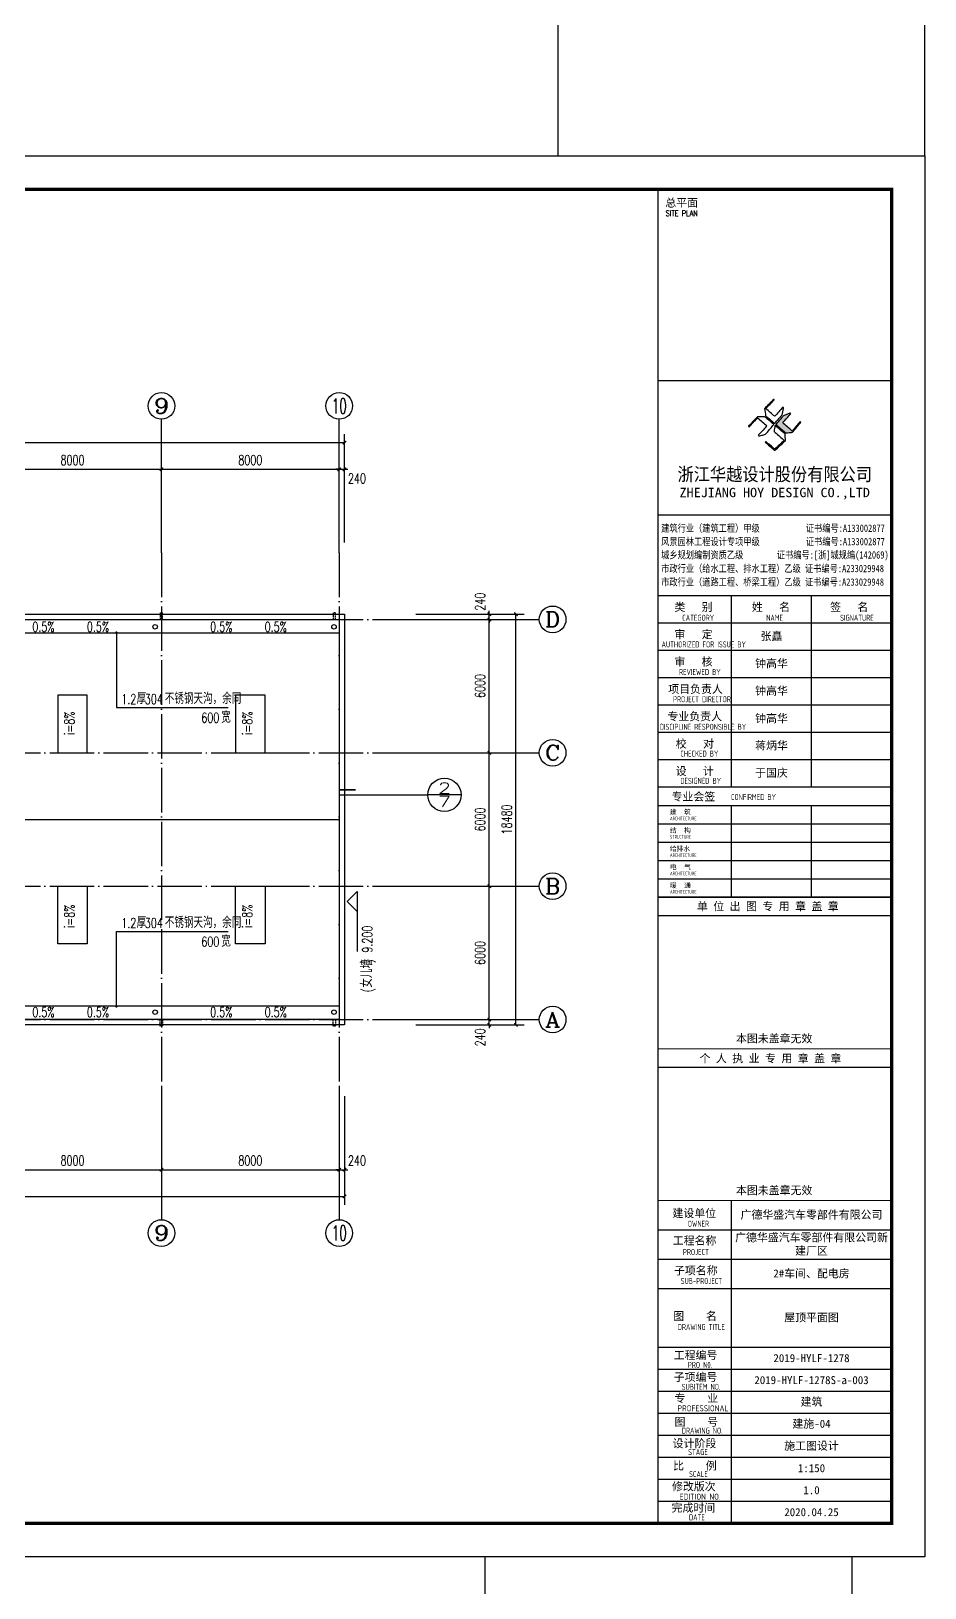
# Model space of a CAD drawing. Header units: millimetres. Extents: x 4279522 to 4437387, y 18981343 to 19528009.
# Drawn here: x 4397180 to 4437387, y 19183084 to 19253098 of the extents above; entities that cross this region are included whole.
import ezdxf
from ezdxf.enums import TextEntityAlignment as Align

# ---------------------------------------------------------------- set-up
doc = ezdxf.new("R2010")
doc.units = ezdxf.units.MM
doc.header["$LTSCALE"] = 1000
doc.header["$MEASUREMENT"] = 0
doc.linetypes.add('DASH', pattern=[0.35, 0.25, -0.1])
doc.linetypes.add('DOTE', pattern=[2.42, 2, -0.2, 0.02, -0.2])
doc.layers.get('Defpoints').update_dxf_attribs({"color": 1})
for name, color, linetype in [('AXIS_TEXT', 7, 'Continuous'), ('AXIS_外部', 171, 'Continuous'), ('DIM_IDEN', 171, 'Continuous'), ('DIM_LEAD', 145, 'Continuous'), ('DIM_SYMB', 165, 'Continuous'), ('DOTE', 250, 'DOTE'), ('GROUND', 150, 'Continuous'), ('PUB_DIM', 161, 'Continuous'), ('PUB_TEXT', 7, 'Continuous'), ('PUB_TITLE', 4, 'Continuous'), ('ROOF', 4, 'Continuous'), ('TK', 4, 'Continuous'), ('立面线', 7, 'Continuous')]:
    doc.layers.add(name, color=color, linetype=linetype)
doc.styles.add('-宋体', font='', dxfattribs={"width": 0.8})
doc.styles.add('_TCH_AXIS', font='COMPLEX', dxfattribs={"bigfont": 'GBCBIG'})
doc.styles.add('_TCH_DIM', font='SIMPLEX', dxfattribs={"bigfont": 'GBCBIG'})
doc.styles.add('_TCH_DIM_T3', font='SIMPLEX', dxfattribs={"width": 0.705882, "bigfont": 'GBCBIG'})
doc.styles.add('_TCH_LABEL', font='COMPLEX', dxfattribs={"bigfont": 'GBCBIG'})
doc.styles.add('COMPLEX', font='COMPLEX')
doc.styles.add('HT', font='simhei.ttf', dxfattribs={"width": 0.7})
doc.styles.add('ROMANS', font='romans', dxfattribs={"width": 0.65, "height": 231.275})
doc.styles.add('TSSD_REIN', font='tssdeng.shx', dxfattribs={"width": 0.7, "bigfont": 'tssdchn.shx'})
doc.styles.add('图签宋体', font='', dxfattribs={"height": 300})
doc.styles.add('图签黑体', font='simhei.ttf', dxfattribs={"height": 550})
doc.styles.get('-宋体').set_extended_font_data('SimSun')
doc.styles.get('图签宋体').set_extended_font_data('NSimSun')
doc.dimstyles.new('_TCH_ARCH&&150', dxfattribs={"dimtxt": 446.25, "dimasz": 150, "dimexe": 375, "dimexo": 450, "dimgap": 189.375, "dimtad": 1, "dimdec": 0, "dimzin": 0, "dimdsep": 46, "dimtxsty": '_TCH_DIM_T3', "dimblk": 'ARCHTICK', "dimcen": 0.09, "dimclrt": 7, "dimazin": 2, "dimtfac": 1, "dimtdec": 0, "dimtix": 1, "dimtmove": 2, "dimatfit": 3, "dimfxl": 0, "dimtolj": 1, "dimtzin": 0, "dimarcsym": 0})

# ---------------------------------------------------------------- blocks, each defined once
blk = doc.blocks.new('A$C053D6479')
at = {"layer": 'PUB_TITLE'}
h = blk.add_hatch(color=256, dxfattribs=at)
h.dxf.hatch_style = 1
edge = h.paths.add_edge_path()
edge.add_spline(control_points=[(1026, 827), (1105, 920), (1188, 1008), (1266, 1102)], knot_values=[13, 13, 13, 13, 14, 14, 14, 14], degree=3, periodic=0)
edge.add_spline(control_points=[(1266, 1102), (1258, 1111), (1249, 1119), (1239, 1116)], knot_values=[12, 12, 12, 12, 13, 13, 13, 13], degree=3, periodic=0)
edge.add_spline(control_points=[(1239, 1116), (1210, 1107), (1179, 1092), (1144, 1077)], knot_values=[11, 11, 11, 11, 12, 12, 12, 12], degree=3, periodic=0)
edge.add_spline(control_points=[(1144, 1077), (1109, 1063), (1069, 1053), (1047, 1038)], knot_values=[10, 10, 10, 10, 11, 11, 11, 11], degree=3, periodic=0)
edge.add_spline(control_points=[(1047, 1038), (1028, 1026), (1007, 992), (991, 972)], knot_values=[9, 9, 9, 9, 10, 10, 10, 10], degree=3, periodic=0)
edge.add_spline(control_points=[(991, 972), (942, 913), (899, 868), (849, 810)], knot_values=[8, 8, 8, 8, 9, 9, 9, 9], degree=3, periodic=0)
edge.add_spline(control_points=[(849, 810), (842, 801), (822, 776), (822, 775)], knot_values=[7, 7, 7, 7, 8, 8, 8, 8], degree=3, periodic=0)
edge.add_spline(control_points=[(822, 775), (823, 771), (848, 752), (859, 744)], knot_values=[6, 6, 6, 6, 7, 7, 7, 7], degree=3, periodic=0)
edge.add_spline(control_points=[(859, 744), (949, 670), (1035, 592), (1122, 521)], knot_values=[5, 5, 5, 5, 6, 6, 6, 6], degree=3, periodic=0)
edge.add_spline(control_points=[(1122, 521), (1153, 527), (1185, 530), (1217, 533)], knot_values=[4, 4, 4, 4, 5, 5, 5, 5], degree=3, periodic=0)
edge.add_spline(control_points=[(1217, 533), (1246, 535), (1293, 532), (1316, 542)], knot_values=[3, 3, 3, 3, 4, 4, 4, 4], degree=3, periodic=0)
edge.add_spline(control_points=[(1316, 542), (1327, 547), (1338, 565), (1349, 579)], knot_values=[2, 2, 2, 2, 3, 3, 3, 3], degree=3, periodic=0)
edge.add_spline(control_points=[(1349, 579), (1423, 670), (1507, 759), (1572, 848)], knot_values=[1, 1, 1, 1, 2, 2, 2, 2], degree=3, periodic=0)
edge.add_spline(control_points=[(1572, 848), (1564, 852), (1561, 861), (1551, 862)], knot_values=[0, 0, 0, 0, 1, 1, 1, 1], degree=3, periodic=0)
edge.add_spline(control_points=[(1551, 862), (1469, 769), (1393, 671), (1310, 579)], knot_values=[15, 15, 15, 15, 16, 16, 16, 16], degree=3, periodic=0)
edge.add_spline(control_points=[(1310, 579), (1216, 662), (1118, 742), (1026, 827)], knot_values=[14, 14, 14, 14, 15, 15, 15, 15], degree=3, periodic=0)
at = {"layer": 'TK'}
for points, knots in [([(1031, 1298), (1066, 1286), (1054, 1262), (1045, 1224), (1036, 1188), (1031, 1158), (1024, 1121), (1020, 1104), (1017, 1085), (1012, 1071), (1004, 1052), (976, 1026), (956, 1003), (906, 946), (866, 899), (814, 839), (806, 829), (789, 806), (787, 806), (777, 804), (728, 856), (719, 864), (651, 922), (580, 978), (514, 1036), (509, 1106), (488, 1176), (479, 1247), (570, 1343), (663, 1436), (758, 1526), (764, 1523), (768, 1518), (774, 1515), (693, 1422), (599, 1343), (520, 1249), (607, 1171), (698, 1096), (789, 1021), (874, 1109), (950, 1206), (1031, 1298)], [0, 0, 0, 0, 1, 1, 1, 2, 2, 2, 3, 3, 3, 4, 4, 4, 5, 5, 5, 6, 6, 6, 7, 7, 7, 8, 8, 8, 9, 9, 9, 10, 10, 10, 11, 11, 11, 12, 12, 12, 13, 13, 13, 14, 14, 14, 14]), ([(555, 949), (624, 891), (699, 833), (760, 773), (689, 691), (614, 604), (539, 517), (529, 505), (516, 487), (506, 482), (492, 475), (469, 472), (452, 467), (416, 456), (383, 448), (342, 438), (323, 433), (297, 422), (293, 440), (291, 452), (313, 470), (322, 480), (400, 566), (477, 652), (553, 736), (460, 815), (366, 894), (270, 970), (183, 883), (101, 791), (16, 703), (-18, 714), (9, 735), (28, 755), (103, 838), (192, 930), (266, 1005), (319, 1009), (387, 1005), (442, 1007), (456, 1008), (472, 1011), (485, 1007), (507, 1000), (534, 967), (555, 949)], [0, 0, 0, 0, 1, 1, 1, 2, 2, 2, 3, 3, 3, 4, 4, 4, 5, 5, 5, 6, 6, 6, 7, 7, 7, 8, 8, 8, 9, 9, 9, 10, 10, 10, 11, 11, 11, 12, 12, 12, 13, 13, 13, 14, 14, 14, 15, 15, 15, 15]), ([(1551, 862), (1561, 861), (1564, 852), (1572, 848), (1507, 759), (1423, 670), (1349, 579), (1338, 565), (1327, 547), (1316, 542), (1293, 532), (1246, 535), (1217, 533), (1185, 530), (1153, 527), (1122, 521), (1035, 592), (949, 670), (859, 744), (848, 752), (823, 771), (822, 775), (822, 776), (842, 801), (849, 810), (899, 868), (942, 913), (991, 972), (1007, 992), (1028, 1026), (1047, 1038), (1069, 1053), (1109, 1063), (1144, 1077), (1179, 1092), (1210, 1107), (1239, 1116), (1249, 1119), (1258, 1111), (1266, 1102), (1188, 1008), (1105, 920), (1026, 827), (1118, 742), (1216, 662), (1310, 579), (1393, 671), (1469, 769), (1551, 862)], [0, 0, 0, 0, 1, 1, 1, 2, 2, 2, 3, 3, 3, 4, 4, 4, 5, 5, 5, 6, 6, 6, 7, 7, 7, 8, 8, 8, 9, 9, 9, 10, 10, 10, 11, 11, 11, 12, 12, 12, 13, 13, 13, 14, 14, 14, 15, 15, 15, 16, 16, 16, 16]), ([(1097, 490), (1100, 425), (1106, 361), (1107, 294), (1018, 207), (925, 121), (830, 33), (818, 21), (800, 0), (787, 0), (768, -1), (725, 49), (712, 60), (662, 103), (616, 143), (568, 186), (545, 207), (518, 224), (499, 250), (501, 259), (511, 261), (516, 267), (609, 192), (696, 111), (785, 33), (883, 118), (977, 208), (1070, 298), (992, 373), (892, 456), (803, 534), (791, 544), (768, 561), (766, 569), (761, 588), (776, 634), (780, 655), (785, 690), (788, 721), (795, 746), (897, 661), (998, 576), (1097, 490)], [0, 0, 0, 0, 1, 1, 1, 2, 2, 2, 3, 3, 3, 4, 4, 4, 5, 5, 5, 6, 6, 6, 7, 7, 7, 8, 8, 8, 9, 9, 9, 10, 10, 10, 11, 11, 11, 12, 12, 12, 13, 13, 13, 14, 14, 14, 14])]:
    blk.add_open_spline(points, degree=3, knots=knots, dxfattribs=at)
blk = doc.blocks.new('GeYuanFrame_33332780', base_point=(18.76, 4.34))
at = {"layer": 'PUB_TITLE'}
for points in [[(628.76, 235.14), (628.76, 292.54)], [(652.76, 235.14), (652.76, 292.54)], [(628.76, 202.14), (628.76, 229.64)], [(652.76, 202.14), (652.76, 229.64)], [(628.76, 14.34), (628.76, 111.14)]]:
    blk.add_lwpolyline(points, dxfattribs=at)
at = {"layer": 'TK'}
for p, q in [((43.76, 414.34), (676.76, 414.34)), ((606.76, 316.74), (676.76, 316.74)), ((606.76, 284.34), (676.76, 284.34)), ((606.76, 276.14), (676.76, 276.14)), ((606.76, 267.94), (676.76, 267.94)), ((606.76, 259.74), (676.76, 259.74)), ((606.76, 251.54), (676.76, 251.54)), ((606.76, 243.34), (676.76, 243.34)), ((606.76, 235.14), (676.76, 235.14)), ((606.76, 235.14), (676.76, 235.14)), ((606.76, 102.34), (676.76, 102.34)), ((606.76, 93.54), (676.76, 93.54)), ((606.76, 84.74), (628.76, 84.74)), ((606.76, 84.74), (676.76, 84.74)), ((606.76, 67.18), (676.76, 67.18)), ((606.76, 67.14), (676.76, 67.14)), ((606.76, 60.58), (676.76, 60.58)), ((606.76, 53.98), (676.76, 53.98)), ((606.76, 47.38), (676.76, 47.38)), ((606.76, 40.78), (676.76, 40.78)), ((606.76, 34.18), (676.76, 34.18)), ((606.76, 27.58), (676.76, 27.58)), ((606.76, 20.98), (676.76, 20.98)), ((606.76, 14.34), (676.76, 14.34))]:
    blk.add_line(p, q, dxfattribs=at)
for points in [[(18.76, 424.34), (686.76, 424.34), (686.76, 4.34), (18.76, 4.34), (18.76, 424.34)], [(606.76, 292.54), (676.76, 292.54)], [(606.76, 235.14), (676.76, 235.14)], [(606.76, 229.64), (676.76, 229.64)], [(606.76, 224.14), (676.76, 224.14)], [(606.76, 218.64), (676.76, 218.64)], [(606.76, 213.14), (676.76, 213.14)], [(606.76, 207.64), (676.76, 207.64)], [(606.76, 202.14), (676.76, 202.14)], [(606.76, 196.64), (676.76, 196.64)], [(606.76, 151.14), (676.76, 151.14)]]:
    blk.add_lwpolyline(points, dxfattribs=at)
at = {"layer": 'TK', "const_width": 1}
blk.add_lwpolyline([(676.76, 414.34), (43.76, 414.34), (43.76, 14.34), (676.76, 14.34)], close=True, dxfattribs=at)
at = {"layer": 'TK'}
for points, const_width in [([(606.76, 414.34), (606.76, 14.34)], 0.4), ([(606.76, 356.95), (676.76, 356.95)], 0.35), ([(606.76, 292.54), (676.76, 292.54)], 0.35), ([(606.76, 292.54), (676.76, 292.54)], 0.35), ([(606.76, 235.14), (676.76, 235.14)], 0.35), ([(606.76, 202.14), (676.76, 202.14)], 0.35), ([(606.76, 156.64), (676.76, 156.64)], 0.35), ([(606.76, 111.14), (676.76, 111.14)], 0.35), ([(606.76, 67.18), (676.76, 67.18)], 0.35)]:
    blk.add_lwpolyline(points, dxfattribs=dict(at, const_width=const_width))
at = {"layer": 'PUB_TITLE', "xscale": 0.01000000000021828, "yscale": 0.01000000000021828, "zscale": 0.01}
blk.add_blockref('A$C053D6479', (633.86, 336.08), dxfattribs=at)
at = {"layer": 'TK', "style": '图签宋体'}
for s, height, p in [('总平面', 2.4, (608.9, 409.1)), ('类   别', 2.4, (611.65, 287.9)), ('姓   名', 2.4, (634.87, 287.9)), ('签   名', 2.4, (658.35, 287.9)), ('审   定', 2.4, (611.65, 279.7)), ('审   核', 2.4, (611.65, 271.5)), ('项目负责人', 2.4, (609.8, 263.3)), ('专业负责人', 2.4, (609.56, 255.1)), ('校   对', 2.4, (612.06, 246.9)), ('设   计', 2.4, (612.03, 238.7)), ('专业会签', 2.4, (610.79, 231.05)), ('建  筑', 1.44, (610.28, 226.92)), ('结  构', 1.44, (610.28, 221.42)), ('给排水', 1.44, (610.28, 215.92)), ('电  气', 1.44, (610.28, 210.42)), ('暖  通', 1.44, (610.28, 204.92)), ('单 位 出 图 专 用 章 盖 章', 2.4, (618.39, 198.16)), ('本图未盖章无效', 2.4, (630.1, 158.51)), ('个 人 执 业 专 用 章 盖 章', 2.4, (619.19, 152.58)), ('本图未盖章无效', 2.4, (630.1, 113.01)), ('建设单位', 2.4, (611.06, 106.14)), ('工程名称', 2.4, (611.14, 97.93)), ('子项名称', 2.4, (611.52, 88.95)), ('图    名', 2.4, (611.3, 75.3)), ('工程编号', 2.4, (611.44, 63.58)), ('子项编号', 2.4, (611.44, 57)), ('专    业', 2.4, (611.68, 50.69)), ('图    号', 2.4, (611.69, 43.58)), ('设计阶段', 2.4, (611.12, 37.12)), ('比    例', 2.4, (611.26, 30.44)), ('修改版次', 2.4, (610.91, 24.22)), ('完成时间', 2.4, (610.79, 17.83))]:
    blk.add_text(s, height=height, dxfattribs=at).set_placement(p)
at = {"layer": 'TK'}
for s, height, style, width, p in [('SITE PLAN', 1.697, 'ROMANS', 0.76, (609.02, 406.31)), ('建筑行业（建筑工程）甲级           证书编号:A133002877', 2.2, '-宋体', 0.8, (607.67, 311.64)), ('风景园林工程设计专项甲级           证书编号:A133002877', 2.2, '-宋体', 0.8, (607.67, 307.62)), ('城乡规划编制资质乙级        证书编号:[浙]城规编(142069)', 2.2, '-宋体', 0.8, (607.67, 303.63)), ('市政行业（给水工程、排水工程）乙级 证书编号:A233029948', 2.2, '-宋体', 0.8, (607.67, 299.55)), ('市政行业（道路工程、桥梁工程）乙级 证书编号:A233029948', 2.2, '-宋体', 0.8, (607.67, 295.5)), ('CATEGORY', 1.8, 'TSSD_REIN', 0.7, (613.99, 284.98)), ('NAME', 1.8, 'TSSD_REIN', 0.7, (639.18, 284.98)), ('SIGNATURE', 1.8, 'TSSD_REIN', 0.7, (661.34, 284.98)), ('AUTHORIZED FOR ISSUE BY', 1.8, 'TSSD_REIN', 0.7, (607.79, 276.98)), ('REVIEWED BY', 1.8, 'TSSD_REIN', 0.7, (613.03, 268.72)), ('PROJECT DIRECTOR', 1.8, 'TSSD_REIN', 0.7, (611.22, 260.55)), ('DISCIPLINE RESPONSIBLE BY', 1.8, 'TSSD_REIN', 0.7, (607.25, 252.28)), ('CHECKED BY', 1.8, 'TSSD_REIN', 0.7, (613.42, 244.25)), ('DESIGNED BY', 1.8, 'TSSD_REIN', 0.7, (613.43, 236.08)), ('CONFIRMED BY', 1.8, 'TSSD_REIN', 0.7, (628.61, 231.23)), ('ARCHITECTURE', 1.08, 'TSSD_REIN', 0.7, (610.32, 225.15)), ('STRUCTURE', 1.08, 'TSSD_REIN', 0.7, (610.32, 219.65)), ('ARCHITECTURE', 1.08, 'TSSD_REIN', 0.7, (610.32, 214.15)), ('ARCHITECTURE', 1.08, 'TSSD_REIN', 0.7, (610.32, 208.65)), ('ARCHITECTURE', 1.08, 'TSSD_REIN', 0.7, (610.32, 203.15)), ('OWNER', 1.8, 'TSSD_REIN', 0.7, (615.65, 103.29)), ('PROJECT', 1.8, 'TSSD_REIN', 0.7, (614.19, 94.83)), ('SUB-PROJECT', 1.8, 'TSSD_REIN', 0.7, (613.53, 86.11)), ('DRAWING TITLE', 1.8, 'TSSD_REIN', 0.7, (612.64, 72.34)), ('PRO N0.', 1.8, 'TSSD_REIN', 0.7, (615.68, 60.96)), ('SUBITEM NO.', 1.8, 'TSSD_REIN', 0.7, (613.82, 54.39)), ('PROFESSIONAL', 1.8, 'TSSD_REIN', 0.8, (612.55, 47.95)), ('DRAWING NO.', 1.8, 'TSSD_REIN', 0.7, (613.86, 41.26)), ('STAGE', 1.8, 'TSSD_REIN', 0.7, (615.76, 34.84)), ('SCALE', 1.8, 'TSSD_REIN', 0.7, (616.05, 28.23)), ('EDITION NO.', 1.8, 'TSSD_REIN', 0.8, (613.2, 21.45)), ('DATE', 1.8, 'TSSD_REIN', 0.7, (616, 15.26))]:
    blk.add_text(s, height=height, dxfattribs=dict(at, style=style, width=width)).set_placement(p)
for s, height, style, width, p in [('浙江华越设计股份有限公司', 3.96, 'HT', 0.9, (641.74, 328.97)), ('ZHEJIANG HOY DESIGN CO.,LTD', 2.8, '图签黑体', 1.11, (641.73, 323.1))]:
    blk.add_text(s, height=height, dxfattribs=dict(at, style=style, width=width)).set_placement(p, align=Align.MIDDLE)
at = {"layer": 'TK', "char_height": 2.4, "attachment_point": 5, "style": '图签宋体'}
for s, insert, width in [('张矗', (640.76, 280.21), 24), ('钟高华', (640.76, 272.04), 24), ('钟高华', (640.76, 263.84), 24), ('钟高华', (640.76, 255.57), 24), ('蒋炳华', (640.76, 247.44), 24), ('于国庆', (640.76, 239.24), 24), ('广德华盛汽车零部件有限公司', (652.76, 106.74), 48), ('广德华盛汽车零部件有限公司新建厂区', (652.76, 97.94), 48), ('2#车间、配电房', (652.76, 89.14), 48), ('屋顶平面图', (652.76, 75.94), 48), ('2019-HYLF-1278', (652.76, 63.88), 48), ('2019-HYLF-1278S-a-003', (652.76, 57.28), 48), ('建筑', (652.76, 50.68), 48), ('建施-04', (652.76, 44.08), 48), ('施工图设计', (652.76, 37.48), 48), ('1:150', (652.76, 30.88), 48), ('1.0', (652.76, 24.28), 48), ('2020.04.25', (652.76, 17.69), 48)]:
    blk.add_mtext(s, dxfattribs=dict(at, insert=insert, width=width))
blk = doc.blocks.new('_ArchTick')
at = {"color": 0, "linetype": 'ByBlock', "const_width": 0.4}
blk.add_lwpolyline([(-0.5, -0.5), (0.5, 0.5)], dxfattribs=at)
blk = doc.blocks.new('*D158')
at = {"layer": 'AXIS_外部', "color": 0, "lineweight": -2}
for p, q in [((4395042, 19230092), (4395042, 19233767)), ((4403042, 19230092), (4403042, 19233767)), ((4395042, 19233392), (4403042, 19233392))]:
    blk.add_line(p, q, dxfattribs=at)
at = {"layer": 'Defpoints', "color": 0}
for p in [(4403042, 19233392), (4395042, 19229642), (4403042, 19229642)]:
    blk.add_point(p, dxfattribs=at)
at = {"layer": 'AXIS_外部', "color": 0, "lineweight": -2, "xscale": 150, "yscale": 150, "zscale": 150, "rotation": 180}
blk.add_blockref('_ArchTick', (4395042, 19233392), dxfattribs=at)
at = {"layer": 'AXIS_外部', "color": 0, "lineweight": -2, "xscale": 150, "yscale": 150, "zscale": 150}
blk.add_blockref('_ArchTick', (4403042, 19233392), dxfattribs=at)
at = {"layer": 'AXIS_外部', "color": 7, "insert": (4399042, 19233804), "char_height": 446.2, "attachment_point": 5, "style": '_TCH_DIM_T3'}
blk.add_mtext('\\A1;8000', dxfattribs=at)
blk = doc.blocks.new('*D159')
at = {"layer": 'AXIS_外部', "color": 0, "lineweight": -2}
for p, q in [((4403042, 19230092), (4403042, 19233767)), ((4411042, 19230092), (4411042, 19233767)), ((4403042, 19233392), (4411042, 19233392))]:
    blk.add_line(p, q, dxfattribs=at)
at = {"layer": 'Defpoints', "color": 0}
for p in [(4411042, 19233392), (4403042, 19229642), (4411042, 19229642)]:
    blk.add_point(p, dxfattribs=at)
at = {"layer": 'AXIS_外部', "color": 0, "lineweight": -2, "xscale": 150, "yscale": 150, "zscale": 150, "rotation": 180}
blk.add_blockref('_ArchTick', (4403042, 19233392), dxfattribs=at)
at = {"layer": 'AXIS_外部', "color": 0, "lineweight": -2, "xscale": 150, "yscale": 150, "zscale": 150}
blk.add_blockref('_ArchTick', (4411042, 19233392), dxfattribs=at)
at = {"layer": 'AXIS_外部', "color": 7, "insert": (4407042, 19233804), "char_height": 446.2, "attachment_point": 5, "style": '_TCH_DIM_T3'}
blk.add_mtext('\\A1;8000', dxfattribs=at)
blk = doc.blocks.new('*D160')
at = {"layer": 'AXIS_外部', "color": 0, "lineweight": -2}
for p, q in [((4411042, 19230092), (4411042, 19233767)), ((4411282, 19230092), (4411282, 19233767)), ((4411042, 19233392), (4410892, 19233392)), ((4411042, 19233392), (4411282, 19233392)), ((4411282, 19233392), (4411432, 19233392))]:
    blk.add_line(p, q, dxfattribs=at)
at = {"layer": 'Defpoints', "color": 0}
for p in [(4411282, 19233392), (4411042, 19229642), (4411282, 19229642)]:
    blk.add_point(p, dxfattribs=at)
at = {"layer": 'AXIS_外部', "color": 0, "lineweight": -2, "xscale": 150, "yscale": 150, "zscale": 150}
blk.add_blockref('_ArchTick', (4411042, 19233392), dxfattribs=at)
at = {"layer": 'AXIS_外部', "color": 0, "lineweight": -2, "xscale": 150, "yscale": 150, "zscale": 150, "rotation": 180}
blk.add_blockref('_ArchTick', (4411282, 19233392), dxfattribs=at)
at = {"layer": 'AXIS_外部', "color": 7, "insert": (4411837, 19232979), "char_height": 446.2, "attachment_point": 5, "style": '_TCH_DIM_T3'}
blk.add_mtext('\\A1;240', dxfattribs=at)
blk = doc.blocks.new('*D161')
at = {"layer": 'AXIS_外部', "color": 0, "lineweight": -2}
for p, q in [((4355042, 19230092), (4355042, 19234967)), ((4355042, 19234592), (4411282, 19234592)), ((4411282, 19230092), (4411282, 19234967))]:
    blk.add_line(p, q, dxfattribs=at)
at = {"layer": 'Defpoints', "color": 0}
for p in [(4411282, 19234592), (4355042, 19229642), (4411282, 19229642)]:
    blk.add_point(p, dxfattribs=at)
at = {"layer": 'AXIS_外部', "color": 0, "lineweight": -2, "xscale": 150, "yscale": 150, "zscale": 150, "rotation": 180}
blk.add_blockref('_ArchTick', (4355042, 19234592), dxfattribs=at)
at = {"layer": 'AXIS_外部', "color": 0, "lineweight": -2, "xscale": 150, "yscale": 150, "zscale": 150}
blk.add_blockref('_ArchTick', (4411282, 19234592), dxfattribs=at)
at = {"layer": 'AXIS_外部', "color": 7, "insert": (4383162, 19235004), "char_height": 446.2, "attachment_point": 5, "style": '_TCH_DIM_T3'}
blk.add_mtext('\\A1;56240', dxfattribs=at)
blk = doc.blocks.new('*D162')
at = {"layer": 'AXIS_外部', "color": 0, "lineweight": -2}
for p, q in [((4414492, 19208642), (4418167, 19208642)), ((4417792, 19208642), (4417792, 19208792)), ((4417792, 19208402), (4417792, 19208642)), ((4414492, 19208402), (4418167, 19208402)), ((4417792, 19208402), (4417792, 19208252))]:
    blk.add_line(p, q, dxfattribs=at)
at = {"layer": 'Defpoints', "color": 0}
for p in [(4414042, 19208642), (4417792, 19208642), (4414042, 19208402)]:
    blk.add_point(p, dxfattribs=at)
at = {"layer": 'AXIS_外部', "color": 0, "lineweight": -2, "xscale": 150, "yscale": 150, "zscale": 150}
for p, rotation in [((4417792, 19208642), 270), ((4417792, 19208402), 90)]:
    blk.add_blockref('_ArchTick', p, dxfattribs=dict(at, rotation=rotation))
at = {"layer": 'AXIS_外部', "color": 7, "insert": (4417380, 19207847), "char_height": 446.2, "attachment_point": 5, "rotation": 90, "style": '_TCH_DIM_T3'}
blk.add_mtext('\\A1;240', dxfattribs=at)
blk = doc.blocks.new('*D163')
at = {"layer": 'AXIS_外部', "color": 0, "lineweight": -2}
for p, q in [((4414492, 19214642), (4418167, 19214642)), ((4417792, 19208642), (4417792, 19214642)), ((4414492, 19208642), (4418167, 19208642))]:
    blk.add_line(p, q, dxfattribs=at)
at = {"layer": 'Defpoints', "color": 0}
for p in [(4414042, 19214642), (4417792, 19214642), (4414042, 19208642)]:
    blk.add_point(p, dxfattribs=at)
at = {"layer": 'AXIS_外部', "color": 0, "lineweight": -2, "xscale": 150, "yscale": 150, "zscale": 150}
for p, rotation in [((4417792, 19214642), 90), ((4417792, 19208642), 270)]:
    blk.add_blockref('_ArchTick', p, dxfattribs=dict(at, rotation=rotation))
at = {"layer": 'AXIS_外部', "color": 7, "insert": (4417380, 19211642), "char_height": 446.2, "attachment_point": 5, "rotation": 90, "style": '_TCH_DIM_T3'}
blk.add_mtext('\\A1;6000', dxfattribs=at)
blk = doc.blocks.new('*D164')
at = {"layer": 'AXIS_外部', "color": 0, "lineweight": -2}
for p, q in [((4414492, 19220642), (4418167, 19220642)), ((4417792, 19214642), (4417792, 19220642)), ((4414492, 19214642), (4418167, 19214642))]:
    blk.add_line(p, q, dxfattribs=at)
at = {"layer": 'Defpoints', "color": 0}
for p in [(4414042, 19220642), (4417792, 19220642), (4414042, 19214642)]:
    blk.add_point(p, dxfattribs=at)
at = {"layer": 'AXIS_外部', "color": 0, "lineweight": -2, "xscale": 150, "yscale": 150, "zscale": 150}
for p, rotation in [((4417792, 19220642), 90), ((4417792, 19214642), 270)]:
    blk.add_blockref('_ArchTick', p, dxfattribs=dict(at, rotation=rotation))
at = {"layer": 'AXIS_外部', "color": 7, "insert": (4417380, 19217642), "char_height": 446.2, "attachment_point": 5, "rotation": 90, "style": '_TCH_DIM_T3'}
blk.add_mtext('\\A1;6000', dxfattribs=at)
blk = doc.blocks.new('*D165')
at = {"layer": 'AXIS_外部', "color": 0, "lineweight": -2}
for p, q in [((4414492, 19226642), (4418167, 19226642)), ((4417792, 19220642), (4417792, 19226642)), ((4414492, 19220642), (4418167, 19220642))]:
    blk.add_line(p, q, dxfattribs=at)
at = {"layer": 'Defpoints', "color": 0}
for p in [(4414042, 19226642), (4417792, 19226642), (4414042, 19220642)]:
    blk.add_point(p, dxfattribs=at)
at = {"layer": 'AXIS_外部', "color": 0, "lineweight": -2, "xscale": 150, "yscale": 150, "zscale": 150}
for p, rotation in [((4417792, 19226642), 90), ((4417792, 19220642), 270)]:
    blk.add_blockref('_ArchTick', p, dxfattribs=dict(at, rotation=rotation))
at = {"layer": 'AXIS_外部', "color": 7, "insert": (4417380, 19223642), "char_height": 446.2, "attachment_point": 5, "rotation": 90, "style": '_TCH_DIM_T3'}
blk.add_mtext('\\A1;6000', dxfattribs=at)
blk = doc.blocks.new('*D166')
at = {"layer": 'AXIS_外部', "color": 0, "lineweight": -2}
for p, q in [((4414492, 19226882), (4418167, 19226882)), ((4417792, 19226882), (4417792, 19227032)), ((4417792, 19226642), (4417792, 19226882)), ((4414492, 19226642), (4418167, 19226642)), ((4417792, 19226642), (4417792, 19226492))]:
    blk.add_line(p, q, dxfattribs=at)
at = {"layer": 'Defpoints', "color": 0}
for p in [(4414042, 19226882), (4417792, 19226882), (4414042, 19226642)]:
    blk.add_point(p, dxfattribs=at)
at = {"layer": 'AXIS_外部', "color": 0, "lineweight": -2, "xscale": 150, "yscale": 150, "zscale": 150}
for p, rotation in [((4417792, 19226882), 270), ((4417792, 19226642), 90)]:
    blk.add_blockref('_ArchTick', p, dxfattribs=dict(at, rotation=rotation))
at = {"layer": 'AXIS_外部', "color": 7, "insert": (4417380, 19227437), "char_height": 446.2, "attachment_point": 5, "rotation": 90, "style": '_TCH_DIM_T3'}
blk.add_mtext('\\A1;240', dxfattribs=at)
blk = doc.blocks.new('*D167')
at = {"layer": 'AXIS_外部', "color": 0, "lineweight": -2}
for p, q in [((4414492, 19226882), (4419367, 19226882)), ((4418992, 19208402), (4418992, 19226882)), ((4414492, 19208402), (4419367, 19208402))]:
    blk.add_line(p, q, dxfattribs=at)
at = {"layer": 'Defpoints', "color": 0}
for p in [(4414042, 19226882), (4418992, 19226882), (4414042, 19208402)]:
    blk.add_point(p, dxfattribs=at)
at = {"layer": 'AXIS_外部', "color": 0, "lineweight": -2, "xscale": 150, "yscale": 150, "zscale": 150}
for p, rotation in [((4418992, 19226882), 90), ((4418992, 19208402), 270)]:
    blk.add_blockref('_ArchTick', p, dxfattribs=dict(at, rotation=rotation))
at = {"layer": 'AXIS_外部', "color": 7, "insert": (4418580, 19217642), "char_height": 446.2, "attachment_point": 5, "rotation": 90, "style": '_TCH_DIM_T3'}
blk.add_mtext('\\A1;18480', dxfattribs=at)
blk = doc.blocks.new('*D179')
at = {"layer": 'AXIS_外部', "color": 0, "lineweight": -2}
for p, q in [((4395042, 19205192), (4395042, 19201517)), ((4403042, 19205192), (4403042, 19201517)), ((4395042, 19201892), (4403042, 19201892))]:
    blk.add_line(p, q, dxfattribs=at)
at = {"layer": 'Defpoints', "color": 0}
for p in [(4395042, 19205642), (4403042, 19205642), (4403042, 19201892)]:
    blk.add_point(p, dxfattribs=at)
at = {"layer": 'AXIS_外部', "color": 0, "lineweight": -2, "xscale": 150, "yscale": 150, "zscale": 150, "rotation": 180}
blk.add_blockref('_ArchTick', (4395042, 19201892), dxfattribs=at)
at = {"layer": 'AXIS_外部', "color": 0, "lineweight": -2, "xscale": 150, "yscale": 150, "zscale": 150}
blk.add_blockref('_ArchTick', (4403042, 19201892), dxfattribs=at)
at = {"layer": 'AXIS_外部', "color": 7, "insert": (4399042, 19202304), "char_height": 446.2, "attachment_point": 5, "style": '_TCH_DIM_T3'}
blk.add_mtext('\\A1;8000', dxfattribs=at)
blk = doc.blocks.new('*D180')
at = {"layer": 'AXIS_外部', "color": 0, "lineweight": -2}
for p, q in [((4403042, 19205192), (4403042, 19201517)), ((4411042, 19205192), (4411042, 19201517)), ((4403042, 19201892), (4411042, 19201892))]:
    blk.add_line(p, q, dxfattribs=at)
at = {"layer": 'Defpoints', "color": 0}
for p in [(4403042, 19205642), (4411042, 19205642), (4411042, 19201892)]:
    blk.add_point(p, dxfattribs=at)
at = {"layer": 'AXIS_外部', "color": 0, "lineweight": -2, "xscale": 150, "yscale": 150, "zscale": 150, "rotation": 180}
blk.add_blockref('_ArchTick', (4403042, 19201892), dxfattribs=at)
at = {"layer": 'AXIS_外部', "color": 0, "lineweight": -2, "xscale": 150, "yscale": 150, "zscale": 150}
blk.add_blockref('_ArchTick', (4411042, 19201892), dxfattribs=at)
at = {"layer": 'AXIS_外部', "color": 7, "insert": (4407042, 19202304), "char_height": 446.2, "attachment_point": 5, "style": '_TCH_DIM_T3'}
blk.add_mtext('\\A1;8000', dxfattribs=at)
blk = doc.blocks.new('*D181')
at = {"layer": 'AXIS_外部', "color": 0, "lineweight": -2}
for p, q in [((4411042, 19205192), (4411042, 19201517)), ((4411282, 19205192), (4411282, 19201517)), ((4411042, 19201892), (4410892, 19201892)), ((4411042, 19201892), (4411282, 19201892)), ((4411282, 19201892), (4411432, 19201892))]:
    blk.add_line(p, q, dxfattribs=at)
at = {"layer": 'Defpoints', "color": 0}
for p in [(4411042, 19205642), (4411282, 19205642), (4411282, 19201892)]:
    blk.add_point(p, dxfattribs=at)
at = {"layer": 'AXIS_外部', "color": 0, "lineweight": -2, "xscale": 150, "yscale": 150, "zscale": 150}
blk.add_blockref('_ArchTick', (4411042, 19201892), dxfattribs=at)
at = {"layer": 'AXIS_外部', "color": 0, "lineweight": -2, "xscale": 150, "yscale": 150, "zscale": 150, "rotation": 180}
blk.add_blockref('_ArchTick', (4411282, 19201892), dxfattribs=at)
at = {"layer": 'AXIS_外部', "color": 7, "insert": (4411837, 19202304), "char_height": 446.2, "attachment_point": 5, "style": '_TCH_DIM_T3'}
blk.add_mtext('\\A1;240', dxfattribs=at)
blk = doc.blocks.new('*D182')
at = {"layer": 'AXIS_外部', "color": 0, "lineweight": -2}
for p, q in [((4355042, 19205192), (4355042, 19200317)), ((4411282, 19205192), (4411282, 19200317)), ((4355042, 19200692), (4411282, 19200692))]:
    blk.add_line(p, q, dxfattribs=at)
at = {"layer": 'Defpoints', "color": 0}
for p in [(4355042, 19205642), (4411282, 19205642), (4411282, 19200692)]:
    blk.add_point(p, dxfattribs=at)
at = {"layer": 'AXIS_外部', "color": 0, "lineweight": -2, "xscale": 150, "yscale": 150, "zscale": 150, "rotation": 180}
blk.add_blockref('_ArchTick', (4355042, 19200692), dxfattribs=at)
at = {"layer": 'AXIS_外部', "color": 0, "lineweight": -2, "xscale": 150, "yscale": 150, "zscale": 150}
blk.add_blockref('_ArchTick', (4411282, 19200692), dxfattribs=at)
at = {"layer": 'AXIS_外部', "color": 7, "insert": (4383162, 19201104), "char_height": 446.2, "attachment_point": 5, "style": '_TCH_DIM_T3'}
blk.add_mtext('\\A1;56240', dxfattribs=at)
blk = doc.blocks.new('_AXISO')
blk.add_circle((0, 0), 0.5)
at = {"layer": 'AXIS_TEXT', "style": 'COMPLEX', "width": 1.041667}
blk.add_attdef('A', text='', height=0.56, dxfattribs=at).set_placement((-0.25, -0.28), (0.25, -0.28), align=Align.FIT)

msp = doc.modelspace()

# ---------------------------------------------------------------- linework, layer by layer
at = {"color": 2}
for points in [[(4437387.2, 19258564.8), (4420868.8, 19258564.8), (4420868.8, 19247483.3), (4437387.2, 19247483.3)], [(4434112, 19184483.3), (4417593.6, 19184483.3), (4417593.6, 19173401.8), (4434112, 19173401.8)]]:
    msp.add_lwpolyline(points, close=True, dxfattribs=at)
at = {"linetype": 'DASH', "ltscale": 0.3}
for points in [[(4403092.2, 19226941.9), (4402992.2, 19226941.9), (4402992.2, 19226641.9), (4403092.2, 19226641.9)], [(4410870.5, 19226941.9), (4410770.5, 19226941.9), (4410770.5, 19226641.9), (4410870.5, 19226641.9)], [(4403092.2, 19208341.9), (4402992.2, 19208341.9), (4402992.2, 19208641.9), (4403092.2, 19208641.9)], [(4410870.5, 19208341.9), (4410770.5, 19208341.9), (4410770.5, 19208641.9), (4410870.5, 19208641.9)]]:
    msp.add_lwpolyline(points, close=True, dxfattribs=at)
at = {"layer": 'AXIS_外部'}
for p, q in [((4403042.2, 19229641.9), (4403042.2, 19235641.9)), ((4411042.2, 19229641.9), (4411042.2, 19235641.9)), ((4414042.2, 19226641.9), (4420042.2, 19226641.9)), ((4414042.2, 19220641.9), (4420042.2, 19220641.9)), ((4414042.2, 19214641.9), (4420042.2, 19214641.9)), ((4414042.2, 19208641.9), (4420042.2, 19208641.9)), ((4403042.2, 19205641.9), (4403042.2, 19199641.9)), ((4411042.2, 19205641.9), (4411042.2, 19199641.9))]:
    msp.add_line(p, q, dxfattribs=at)
at = {"layer": 'DIM_IDEN'}
for p, q in [((4411031, 19218749.7), (4412299.8, 19218749.7)), ((4412299.8, 19218749.7), (4415021.8, 19218749.7)), ((4416521.8, 19218749.7), (4415021.8, 19218749.7))]:
    msp.add_line(p, q, dxfattribs=at)
at = {"layer": 'DIM_IDEN', "const_width": 75}
msp.add_lwpolyline([(4411031, 19218974.7), (4411781, 19218974.7)], dxfattribs=at)
at = {"layer": 'DIM_IDEN'}
msp.add_circle((4415771.8, 19218749.7), 750, dxfattribs=at)
at = {"layer": 'DIM_LEAD'}
for p, q in [((4401015.7, 19226041.9), (4401015.7, 19222678.1)), ((4401015.7, 19222678.1), (4406048.1, 19222678.1)), ((4401015.7, 19209241.9), (4401015.7, 19212605.7)), ((4401015.7, 19212605.7), (4406048.1, 19212605.7))]:
    msp.add_line(p, q, dxfattribs=at)
at = {"layer": 'DIM_LEAD', "const_width": 60}
for points in [[(4401015.7, 19226071.9, 1), (4401015.7, 19226011.9, 1)], [(4401015.7, 19209211.9, 1), (4401015.7, 19209271.9, 1)]]:
    msp.add_lwpolyline(points, format="xyb", close=True, dxfattribs=at)
at = {"layer": 'DIM_SYMB'}
for points in [[(4399285.5, 19220850.8, 0, 0, 0), (4399285.5, 19222667.4, 120, 0, 0), (4399285.5, 19223117.4, 0, 0, 0)], [(4407285.5, 19220850.8, 0, 0, 0), (4407285.5, 19222667.4, 120, 0, 0), (4407285.5, 19223117.4, 0, 0, 0)], [(4399285.5, 19214433, 0, 0, 0), (4399285.5, 19212616.3, 120, 0, 0), (4399285.5, 19212166.3, 0, 0, 0)], [(4407285.5, 19214433, 0, 0, 0), (4407285.5, 19212616.3, 120, 0, 0), (4407285.5, 19212166.3, 0, 0, 0)]]:
    msp.add_lwpolyline(points, format="xyseb", dxfattribs=at)
at = {"layer": 'DOTE'}
for p, q in [((4403042.2, 19229641.9), (4403042.2, 19205641.9)), ((4411042.2, 19229641.9), (4411042.2, 19205641.9)), ((4352042.2, 19226641.9), (4414042.2, 19226641.9)), ((4352042.2, 19220641.9), (4414042.2, 19220641.9)), ((4352042.2, 19214641.9), (4414042.2, 19214641.9)), ((4352042.2, 19208641.9), (4414042.2, 19208641.9))]:
    msp.add_line(p, q, dxfattribs=at)
at = {"layer": 'GROUND'}
for p, q in [((4355042.2, 19226041.9), (4411042.2, 19226041.9)), ((4355042.2, 19217641.9), (4411042.2, 19217641.9)), ((4411042.2, 19209241.9), (4355042.2, 19209241.9))]:
    msp.add_line(p, q, dxfattribs=at)
for points in [[(4354802.2, 19226881.9), (4411282.2, 19226881.9), (4411282.2, 19208401.9), (4354802.2, 19208401.9)], [(4355042.2, 19226641.9), (4411042.2, 19226641.9), (4411042.2, 19208641.9), (4355042.2, 19208641.9)]]:
    msp.add_lwpolyline(points, close=True, dxfattribs=at)
at = {"layer": 'PUB_DIM'}
for p, q in [((4411392.7, 19213947.2), (4411842.7, 19214397.2)), ((4411842.7, 19214397.2), (4411842.7, 19211697.2)), ((4411392.7, 19213947.2), (4411842.7, 19213497.2))]:
    msp.add_line(p, q, dxfattribs=at)
for points in [[(4400917.2, 19226306.4, 0, 0, 0), (4401964.8, 19226306.4, 120, 0, 0), (4402414.8, 19226306.4, 0, 0, 0)], [(4405024.9, 19226306.4, 0, 0, 0), (4403977.3, 19226306.4, 120, 0, 0), (4403527.3, 19226306.4, 0, 0, 0)], [(4408917.2, 19226306.4, 0, 0, 0), (4409964.8, 19226306.4, 120, 0, 0), (4410414.8, 19226306.4, 0, 0, 0)], [(4400917.2, 19208977.3, 0, 0, 0), (4401964.8, 19208977.3, 120, 0, 0), (4402414.8, 19208977.3, 0, 0, 0)], [(4405024.9, 19208977.3, 0, 0, 0), (4403977.3, 19208977.3, 120, 0, 0), (4403527.3, 19208977.3, 0, 0, 0)], [(4408917.2, 19208977.3, 0, 0, 0), (4409964.8, 19208977.3, 120, 0, 0), (4410414.8, 19208977.3, 0, 0, 0)]]:
    msp.add_lwpolyline(points, format="xyseb", dxfattribs=at)
at = {"layer": 'ROOF'}
for centre in [(4402758.7, 19226308.3), (4410806.7, 19226308.3), (4402758.7, 19208975.5), (4410806.7, 19208975.5)]:
    msp.add_circle(centre, 100, dxfattribs=at)
at = {"layer": '立面线'}
for points in [[(4398379.7, 19223239.8), (4398379.7, 19220641.9), (4399704.7, 19220641.9), (4399704.7, 19223239.8)], [(4406379.7, 19223239.8), (4406379.7, 19220641.9), (4407704.7, 19220641.9), (4407704.7, 19223239.8)], [(4398379.7, 19212043.9), (4398379.7, 19214641.9), (4399704.7, 19214641.9), (4399704.7, 19212043.9)], [(4406379.7, 19212043.9), (4406379.7, 19214641.9), (4407704.7, 19214641.9), (4407704.7, 19212043.9)]]:
    msp.add_lwpolyline(points, close=True, dxfattribs=at)

# ---------------------------------------------------------------- block references
at = {"xscale": 150, "yscale": 150, "zscale": 150}
msp.add_blockref('GeYuanFrame_33332780', (4337187.2, 19184483.3), dxfattribs=at)
at = {"layer": 'AXIS_外部'}
ref = msp.add_blockref('_AXISO', (4403042.2, 19236241.9), dxfattribs=dict(at, xscale=1200, yscale=1200, zscale=1200))
ref.add_attrib('A', '9', dxfattribs={"layer": 'AXIS_TEXT', "height": 678.8, "style": '_TCH_AXIS', "width": 1.5}).set_placement((4402702.8, 19235902.5), (4403381.6, 19235902.5), align=Align.FIT)
ref = msp.add_blockref('_AXISO', (4411042.2, 19236241.9), dxfattribs=dict(at, xscale=1200, yscale=1200, zscale=1200))
ref.add_attrib('A', '10', dxfattribs={"layer": 'AXIS_TEXT', "height": 678.82, "style": '_TCH_AXIS', "width": 0.724138}).set_placement((4410702.8, 19235902.5), (4411381.6, 19235902.5), align=Align.FIT)
ref = msp.add_blockref('_AXISO', (4420642.2, 19226641.9), dxfattribs=dict(at, xscale=1200, yscale=1200, zscale=1200))
ref.add_attrib('A', 'D', dxfattribs={"layer": 'AXIS_TEXT', "height": 678.8, "style": '_TCH_AXIS', "width": 1.235294}).set_placement((4420302.8, 19226302.5), (4420981.6, 19226302.5), align=Align.FIT)
ref = msp.add_blockref('_AXISO', (4420642.2, 19220641.9), dxfattribs=dict(at, xscale=1200, yscale=1200, zscale=1200))
ref.add_attrib('A', 'C', dxfattribs={"layer": 'AXIS_TEXT', "height": 678.8, "style": '_TCH_AXIS', "width": 1.4}).set_placement((4420302.8, 19220302.5), (4420981.6, 19220302.5), align=Align.FIT)
ref = msp.add_blockref('_AXISO', (4420642.2, 19214641.9), dxfattribs=dict(at, xscale=1200, yscale=1200, zscale=1200))
ref.add_attrib('A', 'B', dxfattribs={"layer": 'AXIS_TEXT', "height": 678.8, "style": '_TCH_AXIS', "width": 1.235294}).set_placement((4420302.8, 19214302.5), (4420981.6, 19214302.5), align=Align.FIT)
ref = msp.add_blockref('_AXISO', (4420642.2, 19208641.9), dxfattribs=dict(at, xscale=1200, yscale=1200, zscale=1200))
ref.add_attrib('A', 'A', dxfattribs={"layer": 'AXIS_TEXT', "height": 678.8, "style": '_TCH_AXIS', "width": 1.166667}).set_placement((4420302.8, 19208302.5), (4420981.6, 19208302.5), align=Align.FIT)
ref = msp.add_blockref('_AXISO', (4403042.2, 19199041.9), dxfattribs=dict(at, xscale=1200, yscale=1200, zscale=1200))
ref.add_attrib('A', '9', dxfattribs={"layer": 'AXIS_TEXT', "height": 678.8, "style": '_TCH_AXIS', "width": 1.5}).set_placement((4402702.8, 19198702.5), (4403381.6, 19198702.5), align=Align.FIT)
ref = msp.add_blockref('_AXISO', (4411042.2, 19199041.9), dxfattribs=dict(at, xscale=1200, yscale=1200, zscale=1200))
ref.add_attrib('A', '10', dxfattribs={"layer": 'AXIS_TEXT', "height": 678.82, "style": '_TCH_AXIS', "width": 0.724138}).set_placement((4410702.8, 19198702.5), (4411381.6, 19198702.5), align=Align.FIT)

# ---------------------------------------------------------------- texts
at = {"layer": 'PUB_TEXT', "style": '_TCH_DIM', "width": 0.705882}
for s, p in [('0.5%', (4397234.9, 19226083.3)), ('0.5%', (4399687.2, 19226083.3)), ('0.5%', (4405234.9, 19226083.3)), ('0.5%', (4407687.2, 19226083.3)), ('1.2', (4401235.5, 19222835.6)), ('304', (4402294.1, 19222835.6)), ('600', (4404835.3, 19221995.6)), ('1.2', (4401235.5, 19212763.2)), ('304', (4402294.1, 19212763.2)), ('600', (4404835.3, 19211923.2)), ('0.5%', (4397234.9, 19208754.2)), ('0.5%', (4399687.2, 19208754.2)), ('0.5%', (4405234.9, 19208754.2)), ('0.5%', (4407687.2, 19208754.2))]:
    msp.add_text(s, height=446.25, dxfattribs=at).set_placement(p)
at = {"layer": 'PUB_TEXT', "style": '_TCH_DIM'}
for s, height, p in [('厚', 506.4, (4401925.5, 19222835.6)), ('不锈钢天沟，余同', 506.38, (4403194.1, 19222835.6)), ('宽', 506.4, (4405735.3, 19221995.6)), ('厚', 506.4, (4401925.5, 19212763.2)), ('不锈钢天沟，余同', 506.38, (4403194.1, 19212763.2)), ('宽', 506.4, (4405735.3, 19211923.2))]:
    msp.add_text(s, height=height, dxfattribs=at).set_placement(p)
at = {"layer": 'PUB_TEXT', "style": '_TCH_DIM', "width": 0.705882}
for s, height, p in [('i=8%', 446.25, (4399128, 19221444.1)), ('i=8%', 446.25, (4407128, 19221444.1)), ('i=8%', 446.25, (4399128, 19212759.7)), ('i=8%', 446.25, (4407128, 19212759.7)), ('9.200', 446.25, (4412525.2, 19211652.2)), (')', 446.2, (4412525.2, 19211184.1)), ('(', 446.2, (4412525.2, 19209868.2))]:
    msp.add_text(s, height=height, rotation=90, dxfattribs=at).set_placement(p)
at = {"layer": 'PUB_TEXT', "style": '_TCH_LABEL', "width": 1.875}
for s, p, p2 in [('2', (4415470, 19218810.1), (4416073.7, 19218810.1)), ('7', (4415470, 19218206.4), (4416073.7, 19218206.4))]:
    msp.add_text(s, height=483, dxfattribs=at).set_placement(p, p2, align=Align.FIT)
at = {"layer": 'PUB_TEXT', "style": '_TCH_DIM'}
msp.add_text('女儿墙', height=506.38, rotation=90, dxfattribs=at).set_placement((4412525.2, 19210078.2))

# ---------------------------------------------------------------- dimensions: what is measured, and where the dimension line sits
at = {"layer": 'AXIS_外部'}
for p1, p2, distance, picture, middle in [((4355042.2, 19229641.9), (4411282.2, 19229641.9), 4950, '*D161', (4383162.2, 19235004.4)), ((4395042.2, 19229641.9), (4403042.2, 19229641.9), 3750, '*D158', (4399042.2, 19233804.4)), ((4403042.2, 19229641.9), (4411042.2, 19229641.9), 3750, '*D159', (4407042.2, 19233804.4)), ((4414042.2, 19208401.9), (4414042.2, 19226881.9), -4950, '*D167', (4418579.7, 19217641.9)), ((4414042.2, 19220641.9), (4414042.2, 19226641.9), -3750, '*D165', (4417379.7, 19223641.9)), ((4414042.2, 19214641.9), (4414042.2, 19220641.9), -3750, '*D164', (4417379.7, 19217641.9)), ((4414042.2, 19208641.9), (4414042.2, 19214641.9), -3750, '*D163', (4417379.7, 19211641.9)), ((4355042.2, 19205641.9), (4411282.2, 19205641.9), -4950, '*D182', (4383162.2, 19201104.4)), ((4395042.2, 19205641.9), (4403042.2, 19205641.9), -3750, '*D179', (4399042.2, 19202304.4)), ((4403042.2, 19205641.9), (4411042.2, 19205641.9), -3750, '*D180', (4407042.2, 19202304.4))]:
    dim = msp.add_aligned_dim(p1=p1, p2=p2, distance=distance, dimstyle='_TCH_ARCH&&150', dxfattribs=at)
    dim.commit()
    dim.dimension.update_dxf_attribs({"geometry": picture, "text_midpoint": middle})
for base, p1, p2, angle, picture, middle in [((4411282.2, 19233391.9), (4411042.2, 19229641.9), (4411282.2, 19229641.9), 0, '*D160', (4411837.2, 19232979.4)), ((4417792.2, 19226881.9), (4414042.2, 19226641.9), (4414042.2, 19226881.9), 90, '*D166', (4417379.7, 19227436.9)), ((4417792.2, 19208641.9), (4414042.2, 19208401.9), (4414042.2, 19208641.9), 90, '*D162', (4417379.7, 19207846.9)), ((4411282.2, 19201891.9), (4411042.2, 19205641.9), (4411282.2, 19205641.9), 0, '*D181', (4411837.2, 19202304.4))]:
    dim = msp.add_linear_dim(base=base, p1=p1, p2=p2, angle=angle, dimstyle='_TCH_ARCH&&150', dxfattribs=at)
    dim.commit()
    dim.dimension.update_dxf_attribs({"geometry": picture, "text_midpoint": middle, "dimtype": 129})

doc.saveas('drawing.dxf')
